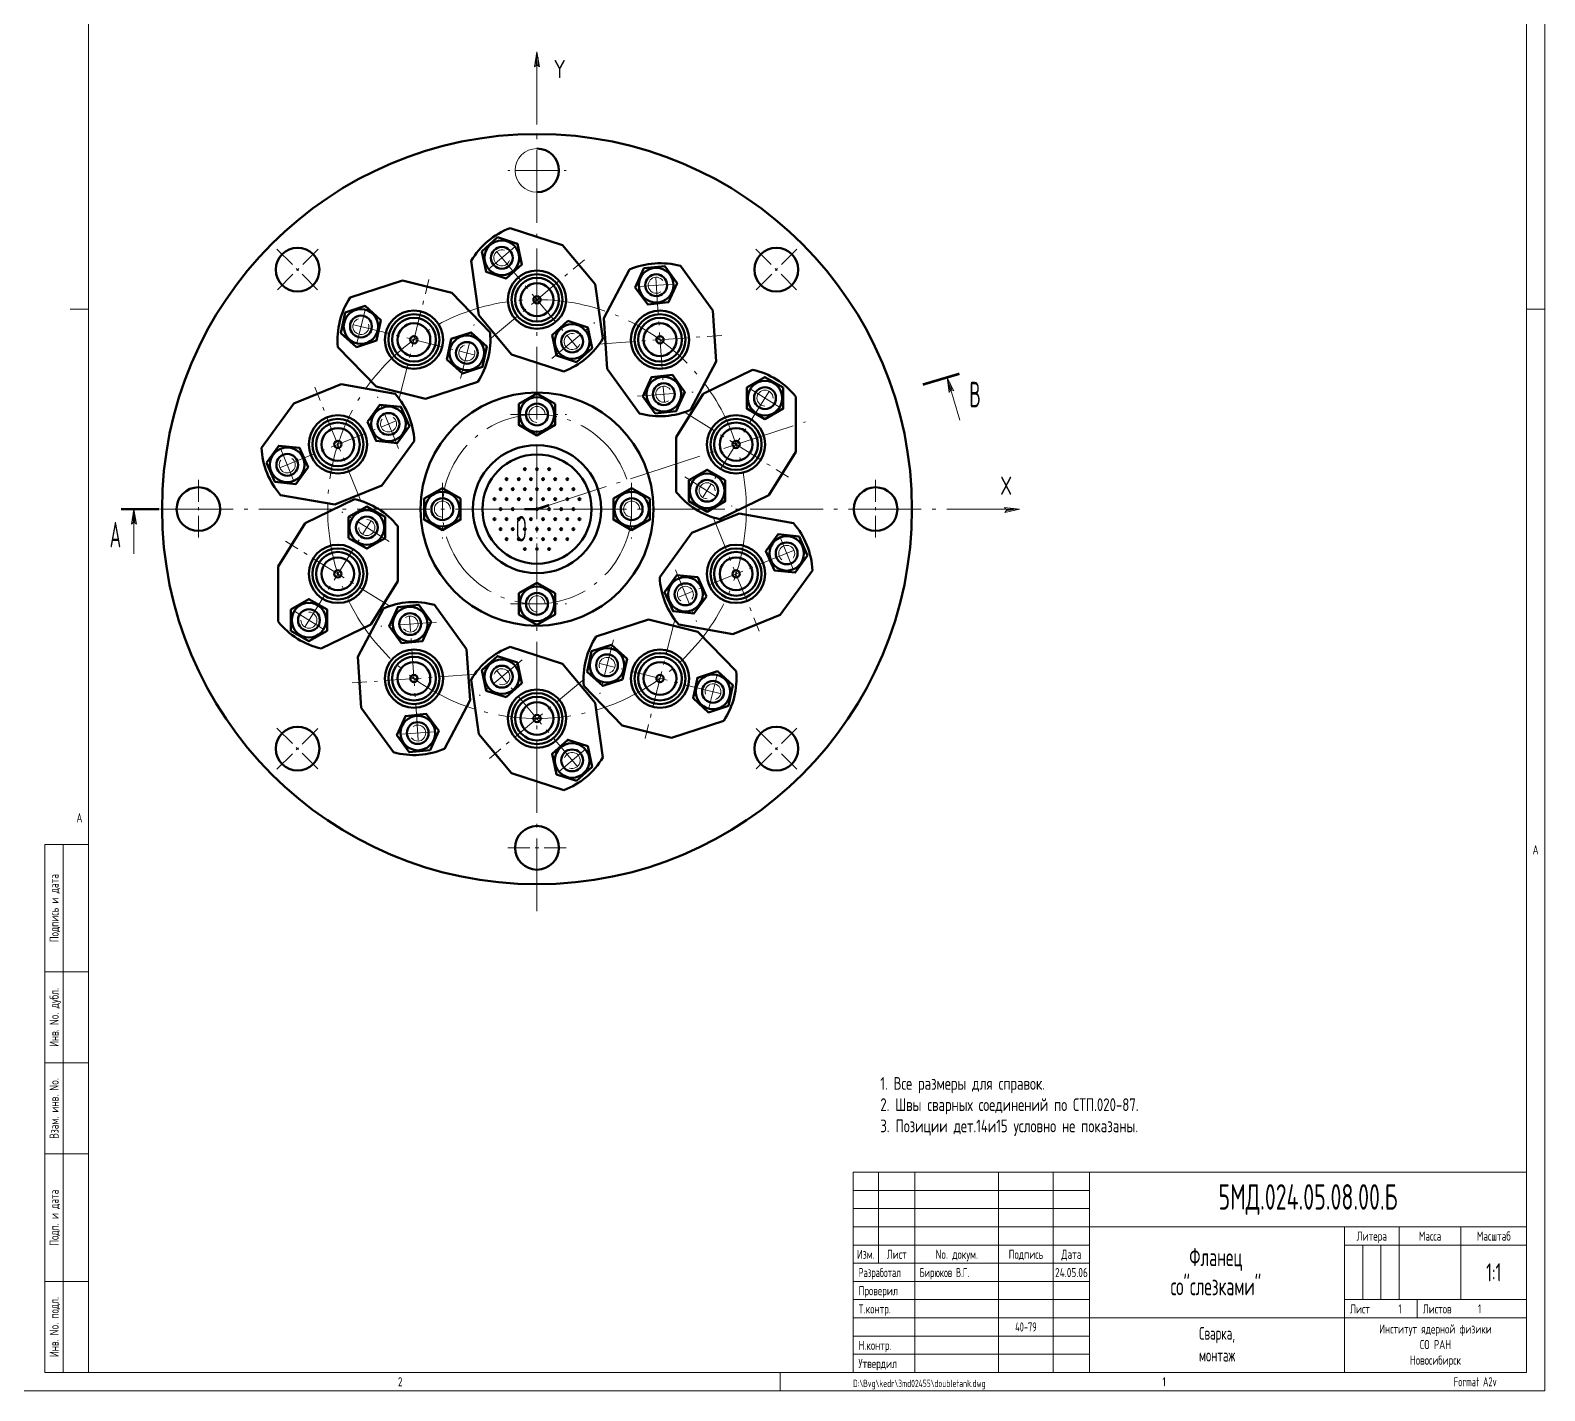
# Model space of a CAD drawing. Extents: x -414 to 4851, y -2165 to 1761.
# Drawn here: x 4435.1 to 4851.1, y 1166.8 to 1540.3 of the extents above; entities that cross this region are included whole.
import ezdxf
from ezdxf.enums import TextEntityAlignment as Align

# ---------------------------------------------------------------- set-up
doc = ezdxf.new("R2010")
doc.units = 0
for name, pattern in [('S-P10', [15, 10, -2, 1, -2]), ('S-P20', [27, 20, -3, 1, -3]), ('S-P6', [9.8, 6, -1.5, 0.8, -1.5])]:
    doc.linetypes.add(name, pattern=pattern)
for name, color, linetype, lineweight in [('1', 9, 'CONTINUOUS', 20), ('2', 2, 'CONTINUOUS', 50), ('DIM', 4, 'CONTINUOUS', 20), ('TR', 3, 'CONTINUOUS', 20)]:
    doc.layers.add(name, color=color, linetype=linetype, lineweight=lineweight)
doc.styles.add('SIMPLEX', font='simplex.shx', dxfattribs={"width": 0.7})

# ---------------------------------------------------------------- blocks, each defined once
blk = doc.blocks.new('SHTAMP1')
at = {"layer": 'DIM', "color": 2}
for p, q in [((-185, 55), (0, 55)), ((-185, 55), (-185, 0)), ((-178, 55), (-178, 30)), ((-168, 55), (-168, 0)), ((-145, 55), (-145, 0)), ((-130, 55), (-130, 0)), ((-120, 55), (-120, 0)), ((-120, 40), (0, 40)), ((-50, 40), (-50, 0)), ((-35, 40), (-35, 20)), ((-18, 40), (-18, 20)), ((-185, 35), (-120, 35)), ((-50, 35), (0, 35)), ((-185, 30), (-120, 30)), ((-50, 20), (0, 20)), ((-30, 20), (-30, 15)), ((-120, 15), (0, 15))]:
    blk.add_line(p, q, dxfattribs=at)
at = {"layer": 'DIM'}
for p, q in [((-185, 50), (-120, 50)), ((-185, 45), (-120, 45)), ((-185, 40), (-120, 40)), ((-45, 35), (-45, 20)), ((-40, 35), (-40, 20)), ((-185, 25), (-120, 25)), ((-185, 20), (-120, 20)), ((-185, 15), (-120, 15)), ((-185, 10), (-120, 10)), ((-185, 5), (-120, 5))]:
    blk.add_line(p, q, dxfattribs=at)
at = {"layer": 'DIM', "style": 'SIMPLEX', "width": 0.6}
blk.add_text('1', height=2.5, dxfattribs=at).set_placement((-35.18, 16.2))
at = {"layer": 'DIM', "style": 'SIMPLEX', "width": 0.6, "flags": 8}
blk.add_attdef('ОБОЗНАЧЕНИЕ2', text='', height=7, dxfattribs=at).set_placement((-117, 60), align=Align.MIDDLE)
at = {"layer": 'DIM', "style": 'SIMPLEX', "width": 0.6}
for tag, height, p in [('ОБОЗНАЧЕНИЕ', 7, (-60, 47.5)), ('МАСШТАБ', 5, (-9, 27.5))]:
    blk.add_attdef(tag, text='', height=height, dxfattribs=at).set_placement(p, align=Align.MIDDLE)
at = {"layer": 'DIM', "style": 'SIMPLEX', "width": 0.910843}
blk.add_attdef('ДАТА', text='', height=2.5, dxfattribs=at).set_placement((-129.5, 26.2), (-120.5, 26.2), align=Align.FIT)
at = {"layer": 'DIM', "style": 'SIMPLEX', "width": 0.6}
for tag, p in [('ЛИСТОВ', (-13.32, 16.2)), ('FORMAT', (-20, -3.8))]:
    blk.add_attdef(tag, p, '', height=2.5, dxfattribs=at)
blk.add_attdef('ТЕЛЕФОН', text='', height=2.5, dxfattribs=at).set_placement((-137.5, 12.5), align=Align.MIDDLE_CENTER)
at = {"layer": 'TR', "style": 'SIMPLEX', "width": 0.7}
for s, p in [('Литера', (-42.5, 36.2)), ('Масса', (-26.5, 36.2)), ('Масштаб', (-9, 36.2)), ('Изм.', (-181.5, 31.2)), ('Лист', (-173, 31.2)), ('No. докум.', (-156.5, 31.2)), ('Подпись', (-137.5, 31.2)), ('Дата', (-125, 31.2)), ('Институт ядерной физики', (-25, 10.7)), ('СО РАН', (-25, 6.42)), ('Новосибирск', (-25, 2.13))]:
    blk.add_text(s, height=2.5, dxfattribs=at).set_placement(p, align=Align.CENTER)
at = {"layer": 'TR', "style": 'SIMPLEX'}
for s, width, p in [('Разработал', 0.6, (-183.5, 26.2)), ('Проверил', 0.7, (-183.5, 21.2)), ('T.контр.', 0.7, (-183.5, 16.2)), ('Лист', 0.7, (-48.5, 16.2)), ('Листов', 0.7, (-28.5, 16.2)), ('Н.контр.', 0.7, (-183.5, 6.2)), ('Утвердил', 0.7, (-183.5, 1.2))]:
    blk.add_text(s, height=2.5, dxfattribs=dict(at, width=width)).set_placement(p)
at = {"layer": 'TR', "style": 'SIMPLEX', "width": 0.6}
for tag, height, p in [('НАИМЕНОВАНИЕ', 5, (-85.35, 29.2)), ('НАИМЕНОВАНИЕ2', 5, (-85.35, 21.2)), ('МАТЕРИАЛ', 3.5, (-85, 9)), ('СОРТАМЕНТ', 3.5, (-85, 3))]:
    blk.add_attdef(tag, text='', height=height, dxfattribs=at).set_placement(p, align=Align.CENTER)
for tag, p, height in [('РАЗРАБОТАЛ', (-166.7, 26.2), 2.5), ('ПРОВЕРИЛ', (-166.7, 21.2), 2.5), ('НОРМОКОНТРОЛЬ', (-166.7, 6.2), 2.5), ('УТВЕРДИЛ', (-166.7, 1.2), 2.5), ('ФАЙЛ', (-185, -4), 2)]:
    blk.add_attdef(tag, p, '', height=height, dxfattribs=at)
blk = doc.blocks.new('STREL')
at = {"layer": 'DIM'}
for p, q in [((0, 0), (1.17, 0.2)), ((1.17, -0.2), (0, 0)), ((0, 0), (3.5, 0)), ((0.44, 0.08), (1.06, 0.08)), ((1.17, 0.2), (1, 0)), ((1, 0), (1.17, -0.2)), ((0.44, -0.07), (1.06, -0.07))]:
    blk.add_line(p, q, dxfattribs=at)
blk = doc.blocks.new('LEADR')
at = {"layer": 'DIM'}
for p, q in [((-1.17, 0.2), (0, 0)), ((-1, 0), (-1.17, 0.2)), ((0, 0), (-1.17, -0.2)), ((-0.44, 0.07), (-1.06, 0.07)), ((0, 0), (-1, 0)), ((-1.17, -0.2), (-1, 0)), ((-0.44, -0.08), (-1.06, -0.08))]:
    blk.add_line(p, q, dxfattribs=at)

msp = doc.modelspace()

# ---------------------------------------------------------------- linework, layer by layer
at = {"layer": '1', "linetype": 'S-P20'}
for p, q in [((4574.31, 1298.41), (4574.31, 1523.45)), ((4574.31, 1408.81), (4648.03, 1432.76)), ((4706.88, 1408.81), (4463.58, 1408.81))]:
    msp.add_line(p, q, dxfattribs=at)
at = {"layer": '1', "linetype": 'S-P6'}
for p, q in [((4574.31, 1501.81), (4566.31, 1501.81)), ((4574.31, 1501.81), (4582.31, 1501.81)), ((4514.2, 1480.23), (4502.89, 1468.91)), ((4502.89, 1480.23), (4514.2, 1468.91)), ((4634.41, 1480.23), (4645.72, 1468.91)), ((4645.72, 1480.23), (4634.41, 1468.91)), ((4481.31, 1416.81), (4481.31, 1400.81)), ((4667.31, 1416.81), (4667.31, 1400.81)), ((4502.89, 1348.7), (4514.2, 1337.39)), ((4502.89, 1337.39), (4514.2, 1348.7)), ((4645.72, 1348.7), (4634.41, 1337.39)), ((4645.72, 1337.39), (4634.41, 1348.7)), ((4566.31, 1315.81), (4574.31, 1315.81)), ((4582.31, 1315.81), (4574.31, 1315.81))]:
    msp.add_line(p, q, dxfattribs=at)
at = {"layer": '1', "linetype": 'S-P10'}
for p, q in [((4561.01, 1474.73), (4568.25, 1480.81)), ((4561.28, 1455.38), (4587.33, 1477.24)), ((4563.38, 1479.33), (4585.23, 1453.29)), ((4536.4, 1438.83), (4544.62, 1471.82)), ((4602.3, 1469.96), (4611.73, 1470.62)), ((4606.92, 1472.29), (4609.29, 1438.37)), ((4524.8, 1454.33), (4527.09, 1463.5)), ((4524.01, 1459.44), (4557, 1451.21)), ((4553.31, 1444.66), (4557.02, 1459.53)), ((4578.39, 1450.16), (4590.13, 1460.01)), ((4591.14, 1454.14), (4625.06, 1456.51)), ((4525.99, 1410.82), (4513.25, 1442.34)), ((4536.24, 1425.48), (4530.5, 1439.68)), ((4601.92, 1439.86), (4617.2, 1440.93)), ((4638, 1440.99), (4619.98, 1412.16)), ((4632.89, 1441.83), (4640.91, 1436.82)), ((4614.57, 1435.59), (4643.41, 1417.57)), ((4503.86, 1420.21), (4535.38, 1432.95)), ((4567.06, 1434.81), (4582.38, 1434.81)), ((4507.5, 1416.53), (4503.96, 1425.3)), ((4548.31, 1416.06), (4548.31, 1400.74)), ((4574.31, 1416.06), (4574.31, 1400.74)), ((4600.31, 1416.06), (4600.31, 1400.74)), ((4614.9, 1417.7), (4627.89, 1409.58)), ((4533.72, 1399.92), (4520.73, 1408.04)), ((4567.06, 1408.81), (4582.38, 1408.81)), ((4622.62, 1406.8), (4635.36, 1375.28)), ((4510.61, 1376.62), (4528.63, 1405.46)), ((4534.04, 1382.03), (4505.2, 1400.05)), ((4641.11, 1401.08), (4644.65, 1392.32)), ((4644.75, 1397.41), (4613.23, 1384.67)), ((4612.37, 1392.14), (4618.11, 1377.94)), ((4567.06, 1382.81), (4582.38, 1382.81)), ((4515.72, 1375.79), (4507.7, 1380.8)), ((4546.69, 1377.76), (4531.41, 1376.69)), ((4541.69, 1345.33), (4539.32, 1379.25)), ((4612.22, 1378.79), (4603.99, 1345.8)), ((4595.3, 1372.95), (4591.6, 1358.09)), ((4570.22, 1367.46), (4558.48, 1357.61)), ((4624.6, 1358.18), (4591.61, 1366.4)), ((4557.47, 1363.48), (4523.55, 1361.1)), ((4587.33, 1362.24), (4561.28, 1340.38)), ((4585.23, 1338.29), (4563.38, 1364.33)), ((4623.81, 1363.29), (4621.53, 1354.12)), ((4546.31, 1347.66), (4536.88, 1347)), ((4587.6, 1342.89), (4580.36, 1336.81))]:
    msp.add_line(p, q, dxfattribs=at)
at = {"layer": '1', "linetype": 'S-P20'}
for radius in [57.5, 26]:
    msp.add_circle((4574.31, 1408.81), radius, dxfattribs=at)
at = {"layer": '1'}
for centre, radius, start, end in [((4574.31, 1501.81), 6, 90, 270), ((4564.66, 1477.8), 2.2, 72, 342), ((4607.06, 1470.29), 2.2, 36, 306), ((4525.95, 1458.96), 2.2, 108, 18), ((4583.95, 1454.82), 2.2, 72, 342), ((4555.06, 1451.7), 2.2, 108, 18), ((4609.15, 1440.36), 2.2, 36, 306), ((4636.94, 1439.3), 2.2, 0, 270), ((4574.31, 1434.81), 2.2, 0, 270), ((4533.53, 1432.2), 2.2, 144, 54), ((4505.71, 1420.96), 2.2, 144, 54), ((4621.04, 1413.86), 2.2, 0, 270), ((4548.31, 1408.81), 2.2, 0, 270), ((4600.31, 1408.81), 2.2, 0, 270), ((4527.57, 1403.76), 2.2, 180, 90), ((4642.9, 1396.66), 2.2, 324, 234), ((4615.08, 1385.42), 2.2, 324, 234), ((4574.31, 1382.81), 2.2, 0, 270), ((4511.67, 1378.32), 2.2, 180, 90), ((4539.46, 1377.25), 2.2, 216, 126), ((4564.66, 1362.8), 2.2, 252, 162), ((4593.55, 1365.92), 2.2, 288, 198), ((4622.66, 1358.66), 2.2, 288, 198), ((4541.55, 1347.33), 2.2, 216, 126), ((4583.95, 1339.82), 2.2, 252, 162)]:
    msp.add_arc(centre, radius, start, end, dxfattribs=at)
at = {"layer": '2'}
for p, q in [((4581.3, 1481.31), (4566.94, 1485.98)), ((4581.3, 1481.31), (4590.3, 1470.59)), ((4558.32, 1462.03), (4556.22, 1476.98)), ((4592.65, 1461.26), (4599.74, 1474.59)), ((4622.58, 1463.36), (4613.71, 1475.57)), ((4537.35, 1471.58), (4522.99, 1466.91)), ((4537.35, 1471.58), (4550.93, 1468.19)), ((4590.3, 1470.59), (4592.39, 1455.64)), ((4550.93, 1468.19), (4561.41, 1457.33)), ((4558.32, 1462.03), (4567.31, 1451.3)), ((4592.65, 1461.26), (4593.63, 1447.3)), ((4622.58, 1463.36), (4623.56, 1449.39)), ((4530.09, 1442.47), (4519.6, 1453.32)), ((4567.31, 1451.3), (4581.67, 1446.64)), ((4623.56, 1449.39), (4616.47, 1436.06)), ((4543.67, 1439.08), (4558.03, 1443.75)), ((4593.63, 1447.3), (4602.5, 1435.09)), ((4619.98, 1440.46), (4633.55, 1447.08)), ((4507.51, 1437.86), (4520.49, 1443.11)), ((4520.49, 1443.11), (4535.36, 1440.48)), ((4530.09, 1442.47), (4543.67, 1439.08)), ((4619.98, 1440.46), (4612.56, 1428.59)), ((4645.42, 1424.56), (4645.42, 1439.66)), ((4507.51, 1437.86), (4498.64, 1425.65)), ((4531.73, 1415.29), (4540.6, 1427.5)), ((4612.56, 1428.59), (4612.56, 1413.5)), ((4645.42, 1424.56), (4638, 1412.69)), ((4518.75, 1410.05), (4531.73, 1415.29)), ((4518.75, 1410.05), (4503.89, 1412.67)), ((4510.61, 1404.93), (4524.18, 1411.54)), ((4638, 1412.69), (4624.44, 1406.08)), ((4629.86, 1407.57), (4616.88, 1402.33)), ((4629.86, 1407.57), (4644.73, 1404.95)), ((4503.19, 1393.05), (4510.61, 1404.93)), ((4536.05, 1389.03), (4536.05, 1404.12)), ((4616.88, 1402.33), (4608.01, 1390.11)), ((4503.19, 1393.05), (4503.19, 1377.96)), ((4641.1, 1379.75), (4649.97, 1391.97)), ((4528.63, 1377.16), (4536.05, 1389.03)), ((4525.06, 1368.23), (4532.14, 1381.55)), ((4554.98, 1370.32), (4546.11, 1382.53)), ((4528.63, 1377.16), (4515.06, 1370.54)), ((4604.94, 1378.54), (4590.59, 1373.87)), ((4618.52, 1375.15), (4604.94, 1378.54)), ((4628.12, 1374.51), (4613.26, 1377.13)), ((4641.1, 1379.75), (4628.12, 1374.51)), ((4618.52, 1375.15), (4629.01, 1364.29)), ((4555.96, 1356.35), (4554.98, 1370.32)), ((4581.3, 1366.31), (4566.94, 1370.98)), ((4526.03, 1354.26), (4525.06, 1368.23)), ((4590.3, 1355.59), (4581.3, 1366.31)), ((4558.32, 1347.03), (4556.22, 1361.98)), ((4555.96, 1356.35), (4548.87, 1343.03)), ((4597.68, 1349.43), (4587.2, 1360.29)), ((4526.03, 1354.26), (4534.91, 1342.05)), ((4590.3, 1355.59), (4592.39, 1340.64)), ((4611.27, 1346.04), (4597.68, 1349.43)), ((4611.27, 1346.04), (4625.62, 1350.71)), ((4567.31, 1336.3), (4558.32, 1347.03)), ((4567.31, 1336.3), (4581.67, 1331.64))]:
    msp.add_line(p, q, dxfattribs=at)
at = {"layer": '2', "flags": 128}
for points in [[(4563.46, 1483.45), (4559.17, 1479.58), (4560.37, 1473.94), (4565.86, 1472.15), (4570.16, 1476.02), (4568.95, 1481.66)], [(4609.41, 1475.56), (4603.66, 1474.96), (4601.32, 1469.69), (4604.71, 1465.02), (4610.45, 1465.62), (4612.8, 1470.89)], [(4521.66, 1462.82), (4520.46, 1457.17), (4524.75, 1453.31), (4530.24, 1455.09), (4531.44, 1460.74), (4527.15, 1464.6)], [(4582.75, 1460.47), (4578.46, 1456.6), (4579.66, 1450.95), (4585.15, 1449.17), (4589.44, 1453.03), (4588.24, 1458.68)], [(4550.77, 1455.56), (4549.57, 1449.91), (4553.86, 1446.05), (4559.35, 1447.84), (4560.55, 1453.48), (4556.26, 1457.35)], [(4611.5, 1445.64), (4605.76, 1445.03), (4603.41, 1439.76), (4606.8, 1435.09), (4612.54, 1435.69), (4614.89, 1440.97)], [(4641.94, 1442.18), (4636.94, 1445.07), (4631.94, 1442.18), (4631.94, 1436.41), (4636.94, 1433.52), (4641.94, 1436.41)], [(4579.31, 1437.7), (4574.31, 1440.58), (4569.31, 1437.7), (4569.31, 1431.92), (4574.31, 1429.04), (4579.31, 1431.92)], [(4527.79, 1432.8), (4530.13, 1427.53), (4535.88, 1426.92), (4539.27, 1431.59), (4536.92, 1436.87), (4531.18, 1437.47)], [(4499.97, 1421.56), (4502.32, 1416.29), (4508.06, 1415.68), (4511.45, 1420.35), (4509.11, 1425.63), (4503.36, 1426.23)], [(4626.04, 1416.74), (4621.04, 1419.63), (4616.04, 1416.74), (4616.04, 1410.97), (4621.04, 1408.08), (4626.04, 1410.97)], [(4553.31, 1411.7), (4548.31, 1414.58), (4543.31, 1411.7), (4543.31, 1405.92), (4548.31, 1403.04), (4553.31, 1405.92)], [(4605.31, 1411.7), (4600.31, 1414.58), (4595.31, 1411.7), (4595.31, 1405.92), (4600.31, 1403.04), (4605.31, 1405.92)], [(4522.57, 1400.87), (4527.57, 1397.99), (4532.57, 1400.87), (4532.57, 1406.65), (4527.57, 1409.53), (4522.57, 1406.65)], [(4648.64, 1396.06), (4646.29, 1401.33), (4640.55, 1401.93), (4637.16, 1397.26), (4639.51, 1391.99), (4645.25, 1391.38)], [(4620.83, 1384.82), (4618.48, 1390.09), (4612.74, 1390.7), (4609.34, 1386.02), (4611.69, 1380.75), (4617.43, 1380.15)], [(4579.31, 1385.7), (4574.31, 1388.58), (4569.31, 1385.7), (4569.31, 1379.92), (4574.31, 1377.04), (4579.31, 1379.92)], [(4506.67, 1375.43), (4511.67, 1372.55), (4516.67, 1375.43), (4516.67, 1381.21), (4511.67, 1384.09), (4506.67, 1381.21)], [(4537.11, 1371.98), (4542.86, 1372.58), (4545.2, 1377.86), (4541.81, 1382.53), (4536.07, 1381.92), (4533.72, 1376.65)], [(4597.84, 1362.06), (4599.04, 1367.7), (4594.75, 1371.57), (4589.26, 1369.78), (4588.06, 1364.13), (4592.35, 1360.27)], [(4565.86, 1357.15), (4570.16, 1361.02), (4568.95, 1366.66), (4563.46, 1368.45), (4559.17, 1364.58), (4560.37, 1358.94)], [(4626.95, 1354.8), (4628.15, 1360.45), (4623.86, 1364.31), (4618.37, 1362.52), (4617.17, 1356.88), (4621.46, 1353.01)], [(4539.21, 1342.05), (4544.95, 1342.66), (4547.3, 1347.93), (4543.9, 1352.6), (4538.16, 1352), (4535.81, 1346.72)], [(4585.15, 1334.17), (4589.44, 1338.03), (4588.24, 1343.68), (4582.75, 1345.47), (4578.46, 1341.6), (4579.66, 1335.95)]]:
    msp.add_lwpolyline(points, close=True, dxfattribs=at)
at = {"layer": '2'}
for centre, radius in [((4574.31, 1408.81), 103), ((4564.66, 1477.8), 4.75), ((4508.54, 1474.57), 6), ((4564.66, 1477.8), 3), ((4640.07, 1474.57), 6), ((4574.31, 1466.31), 8), ((4574.31, 1466.31), 7), ((4607.06, 1470.29), 4.75), ((4607.06, 1470.29), 3), ((4574.31, 1466.31), 6), ((4574.31, 1466.31), 4.5), ((4574.31, 1466.31), 1), ((4525.95, 1458.96), 4.75), ((4525.95, 1458.96), 3), ((4540.51, 1455.33), 8), ((4540.51, 1455.33), 7), ((4540.51, 1455.33), 6), ((4608.1, 1455.33), 8), ((4608.1, 1455.33), 7), ((4608.1, 1455.33), 6), ((4540.51, 1455.33), 4.5), ((4540.51, 1455.33), 1), ((4555.06, 1451.7), 4.75), ((4583.95, 1454.82), 4.75), ((4583.95, 1454.82), 3), ((4608.1, 1455.33), 4.5), ((4608.1, 1455.33), 1), ((4555.06, 1451.7), 3), ((4609.15, 1440.36), 4.75), ((4636.94, 1439.3), 4.75), ((4574.31, 1408.81), 32), ((4574.31, 1434.81), 4.75), ((4609.15, 1440.36), 3), ((4636.94, 1439.3), 3), ((4533.53, 1432.2), 4.75), ((4574.31, 1434.81), 3), ((4519.62, 1426.58), 8), ((4519.62, 1426.58), 7), ((4519.62, 1426.58), 6), ((4519.62, 1426.58), 4.5), ((4533.53, 1432.2), 3), ((4628.99, 1426.58), 8), ((4628.99, 1426.58), 7), ((4628.99, 1426.58), 6), ((4628.99, 1426.58), 4.5), ((4519.62, 1426.58), 1), ((4628.99, 1426.58), 1), ((4505.71, 1420.96), 4.75), ((4505.71, 1420.96), 3), ((4574.31, 1408.81), 17.6), ((4574.31, 1408.81), 15), ((4570.97, 1419.78), 0.25), ((4574.31, 1419.78), 0.25), ((4577.64, 1419.78), 0.25), ((4621.04, 1413.86), 4.75), ((4481.31, 1408.81), 6), ((4564.31, 1414.29), 0.25), ((4565.97, 1417.03), 0.25), ((4567.64, 1414.29), 0.25), ((4569.31, 1417.03), 0.25), ((4570.97, 1414.29), 0.25), ((4572.64, 1417.03), 0.25), ((4574.31, 1414.29), 0.25), ((4575.97, 1417.03), 0.25), ((4577.64, 1414.29), 0.25), ((4579.31, 1417.03), 0.25), ((4580.97, 1414.29), 0.25), ((4582.64, 1417.03), 0.25), ((4584.31, 1414.29), 0.25), ((4621.04, 1413.86), 3), ((4667.31, 1408.81), 6), ((4548.31, 1408.81), 4.75), ((4548.31, 1408.81), 3), ((4562.64, 1411.55), 0.25), ((4565.97, 1411.55), 0.25), ((4569.31, 1411.55), 0.25), ((4572.64, 1411.55), 0.25), ((4575.97, 1411.55), 0.25), ((4579.31, 1411.55), 0.25), ((4582.64, 1411.55), 0.25), ((4585.97, 1411.55), 0.25), ((4600.31, 1408.81), 4.75), ((4600.31, 1408.81), 3), ((4527.57, 1403.76), 4.75), ((4527.57, 1403.76), 3), ((4562.64, 1406.07), 0.25), ((4564.31, 1408.81), 0.25), ((4565.97, 1406.07), 0.25), ((4567.64, 1408.81), 0.25), ((4569.31, 1406.07), 0.25), ((4572.64, 1406.07), 0.25), ((4574.31, 1408.81), 0.25), ((4575.97, 1406.07), 0.25), ((4577.64, 1408.81), 0.25), ((4579.31, 1406.07), 0.25), ((4580.97, 1408.81), 0.25), ((4582.64, 1406.07), 0.25), ((4584.31, 1408.81), 0.25), ((4585.97, 1406.07), 0.25), ((4564.31, 1403.33), 0.25), ((4567.64, 1403.33), 0.25), ((4570.97, 1403.33), 0.25), ((4574.31, 1403.33), 0.25), ((4577.64, 1403.33), 0.25), ((4580.97, 1403.33), 0.25), ((4584.31, 1403.33), 0.25), ((4519.62, 1391.04), 8), ((4519.62, 1391.04), 7), ((4565.97, 1400.58), 0.25), ((4569.31, 1400.58), 0.25), ((4570.97, 1397.84), 0.25), ((4572.64, 1400.58), 0.25), ((4574.31, 1397.84), 0.25), ((4575.97, 1400.58), 0.25), ((4577.64, 1397.84), 0.25), ((4579.31, 1400.58), 0.25), ((4582.64, 1400.58), 0.25), ((4628.99, 1391.04), 8), ((4628.99, 1391.04), 7), ((4642.9, 1396.66), 4.75), ((4642.9, 1396.66), 3), ((4519.62, 1391.04), 6), ((4519.62, 1391.04), 4.5), ((4628.99, 1391.04), 6), ((4628.99, 1391.04), 4.5), ((4519.62, 1391.04), 1), ((4615.08, 1385.42), 4.75), ((4628.99, 1391.04), 1), ((4574.31, 1382.81), 4.75), ((4574.31, 1382.81), 3), ((4615.08, 1385.42), 3), ((4511.67, 1378.32), 4.75), ((4511.67, 1378.32), 3), ((4539.46, 1377.25), 4.75), ((4539.46, 1377.25), 3), ((4540.51, 1362.29), 8), ((4540.51, 1362.29), 7), ((4593.55, 1365.92), 4.75), ((4593.55, 1365.92), 3), ((4608.1, 1362.29), 8), ((4608.1, 1362.29), 7), ((4540.51, 1362.29), 6), ((4540.51, 1362.29), 4.5), ((4564.66, 1362.8), 4.75), ((4564.66, 1362.8), 3), ((4608.1, 1362.29), 6), ((4608.1, 1362.29), 4.5), ((4540.51, 1362.29), 1), ((4608.1, 1362.29), 1), ((4622.66, 1358.66), 4.75), ((4622.66, 1358.66), 3), ((4574.31, 1351.31), 8), ((4574.31, 1351.31), 7), ((4574.31, 1351.31), 6), ((4541.55, 1347.33), 4.75), ((4574.31, 1351.31), 4.5), ((4574.31, 1351.31), 1), ((4508.54, 1343.05), 6), ((4541.55, 1347.33), 3), ((4640.07, 1343.05), 6), ((4583.95, 1339.82), 4.75), ((4583.95, 1339.82), 3)]:
    msp.add_circle(centre, radius, dxfattribs=at)
for centre, radius, start, end in [((4574.31, 1501.81), 6, 270, 90), ((4574.31, 1466.31), 21, 110.5288, 149.4712), ((4608.1, 1455.33), 21, 74.5288, 113.4712), ((4540.51, 1455.33), 21, 146.5288, 185.4712), ((4540.51, 1455.33), 21, 326.5288, 5.4712), ((4574.31, 1466.31), 21, 290.5288, 329.4712), ((4628.99, 1426.58), 21, 38.5288, 77.4712), ((4519.62, 1426.58), 21, 2.5288, 41.4712), ((4608.1, 1455.33), 21, 254.5288, 293.4712), ((4519.62, 1426.58), 21, 182.5288, 221.4712), ((4519.62, 1391.04), 21, 38.5288, 77.4712), ((4628.99, 1426.58), 21, 218.5288, 257.4712), ((4628.99, 1391.04), 21, 2.5288, 41.4712), ((4628.99, 1391.04), 21, 182.5288, 221.4712), ((4540.51, 1362.29), 21, 74.5288, 113.4712), ((4519.62, 1391.04), 21, 218.5288, 257.4712), ((4608.1, 1362.29), 21, 146.5288, 185.4712), ((4574.31, 1351.31), 21, 110.5288, 149.4712), ((4608.1, 1362.29), 21, 326.5288, 5.4712), ((4540.51, 1362.29), 21, 254.5288, 293.4712), ((4574.31, 1351.31), 21, 290.5288, 329.4712), ((4574.31, 1315.81), 6, 90, 270), ((4574.31, 1315.81), 6, 270, 90)]:
    msp.add_arc(centre, radius, start, end, dxfattribs=at)
at = {"layer": 'DIM'}
for p, q in [((4574.31, 1534.35), (4574.31, 1523.45)), ((4451.12, 1463.75), (4446.12, 1463.75)), ((4846.12, 1463.75), (4851.12, 1463.75)), ((4641.12, 1171.75), (4641.12, 1166.75))]:
    msp.add_line(p, q, dxfattribs=at)
at = {"layer": 'DIM', "color": 2}
for p, q in [((4439.12, 1171.75), (4439.12, 1316.75)), ((4451.12, 1316.75), (4439.12, 1316.75)), ((4444.12, 1171.75), (4444.12, 1316.75)), ((4451.12, 1281.75), (4439.12, 1281.75)), ((4451.12, 1256.75), (4439.12, 1256.75)), ((4451.12, 1231.75), (4439.12, 1231.75)), ((4451.12, 1196.75), (4439.12, 1196.75)), ((4451.12, 1171.75), (4439.12, 1171.75))]:
    msp.add_line(p, q, dxfattribs=at)
at = {"layer": 'DIM'}
msp.add_lwpolyline([(4431.12, 1166.75), (4431.12, 1760.75), (4851.12, 1760.75), (4851.12, 1166.75)], close=True, dxfattribs=at)
at = {"layer": 'DIM', "color": 2}
msp.add_lwpolyline([(4451.12, 1171.75), (4451.12, 1755.75), (4846.12, 1755.75), (4846.12, 1171.75)], close=True, dxfattribs=at)
at = {"layer": 'DIM', "color": 2, "flags": 128}
msp.add_lwpolyline([(4690.36, 1445.98, 0.7, 0.7, 0), (4680.29, 1443.01, 0, 0, 0), (4680.29, 1443.01, 0, 0, 0)], format="xyseb", dxfattribs=at)
at = {"layer": 'DIM', "color": 2, "const_width": 0.7, "flags": 128}
for points in [[(4570.81, 1408.81), (4574.31, 1408.81), (4577.63, 1409.89)], [(4460.08, 1408.81), (4470.58, 1408.81)]]:
    msp.add_lwpolyline(points, dxfattribs=at)

# ---------------------------------------------------------------- block references
at = {"layer": 'DIM'}
ref = msp.add_blockref('SHTAMP1', (4846.12, 1171.75), dxfattribs=at)
ref.add_attrib('ФАЙЛ', 'D:\\Bvg\\kedr\\3md02455\\doubletank.dwg', (4661.12, 1167.75), dxfattribs={"layer": 'TR', "height": 2, "style": 'SIMPLEX', "width": 0.6})
ref.add_attrib('РАЗРАБОТАЛ', 'Бирюков В.Г.', (4679.42, 1197.95), dxfattribs={"layer": 'TR', "height": 2.5, "style": 'SIMPLEX', "width": 0.6})
ref.add_attrib('ТЕЛЕФОН', '40-79', dxfattribs={"height": 2.5, "style": 'SIMPLEX', "width": 0.6}).set_placement((4708.62, 1184.25), align=Align.MIDDLE_CENTER)
ref.add_attrib('ДАТА', '24.05.06', dxfattribs={"height": 2.5, "style": 'SIMPLEX', "width": 0.568421}).set_placement((4716.62, 1197.95), (4725.62, 1197.95), align=Align.FIT)
ref.add_attrib('ОБОЗНАЧЕНИЕ', '5МД.024.05.08.00.Б', dxfattribs={"height": 7, "style": 'SIMPLEX', "width": 0.6}).set_placement((4786.12, 1219.25), align=Align.MIDDLE)
ref.add_attrib('МАСШТАБ', '1:1', dxfattribs={"height": 5, "style": 'SIMPLEX', "width": 0.6}).set_placement((4837.12, 1199.25), align=Align.MIDDLE)
ref.add_attrib('НАИМЕНОВАНИЕ', 'Фланец', dxfattribs={"layer": 'TR', "height": 5, "style": 'SIMPLEX', "width": 0.6}).set_placement((4760.78, 1200.95), align=Align.CENTER)
ref.add_attrib('НАИМЕНОВАНИЕ2', 'со"слезками"', dxfattribs={"layer": 'TR', "height": 5, "style": 'SIMPLEX', "width": 0.6}).set_placement((4760.78, 1192.95), align=Align.CENTER)
ref.add_attrib('МАТЕРИАЛ', 'Сварка,', dxfattribs={"layer": 'TR', "height": 3.5, "style": 'SIMPLEX', "width": 0.6}).set_placement((4761.12, 1180.75), align=Align.CENTER)
ref.add_attrib('СОРТАМЕНТ', 'монтаж', dxfattribs={"layer": 'TR', "height": 3.5, "style": 'SIMPLEX', "width": 0.6}).set_placement((4761.12, 1174.75), align=Align.CENTER)
ref.add_attrib('ЛИСТОВ', '1', (4832.8, 1187.95), dxfattribs={"height": 2.5, "style": 'SIMPLEX', "width": 0.6})
ref.add_attrib('FORMAT', 'Format A2v', (4826.12, 1167.95), dxfattribs={"height": 2.5, "style": 'SIMPLEX', "width": 0.6})
ref.add_attrib('ОБОЗНАЧЕНИЕ2', '5МД.024.05.08.00.Б', dxfattribs={"height": 7, "rotation": 90, "style": 'SIMPLEX', "width": 0.6, "flags": 8}).set_placement((4839.12, 1720.75), align=Align.MIDDLE)
at = {"layer": 'DIM', "xscale": 3.5, "yscale": 3.5, "zscale": 3.5}
for name, p, rotation in [('LEADR', (4574.31, 1534.35), 90), ('STREL', (4687, 1444.99), 286.4425721569012), ('STREL', (4463.58, 1408.81), 270), ('LEADR', (4706.88, 1408.81), 3.412164609800644)]:
    msp.add_blockref(name, p, dxfattribs=dict(at, rotation=rotation))

# ---------------------------------------------------------------- texts
at = {"layer": 'DIM', "style": 'SIMPLEX', "width": 0.7}
for s, p in [('Y', (4580.54, 1527.16)), ('X', (4703.19, 1412.75))]:
    msp.add_text(s, height=5, dxfattribs=at).set_placement(p, align=Align.CENTER)
at = {"layer": 'DIM', "style": 'SIMPLEX'}
for s, width, p, p2 in [('B', 0.675, (4693.08, 1436.77), (4696.23, 1436.77)), ('O', 0.590625, (4568.41, 1399.92), (4571.56, 1399.92)), ('A', 0.590625, (4456.93, 1398.31), (4460.08, 1398.31))]:
    msp.add_text(s, height=7, dxfattribs=dict(at, width=width)).set_placement(p, p2, align=Align.FIT)
at = {"layer": 'DIM', "style": 'SIMPLEX', "width": 0.7}
for p in [(4448.62, 1324.06), (4848.62, 1315.25)]:
    msp.add_text('A', height=2.5, dxfattribs=at).set_placement(p, align=Align.MIDDLE)
for s, p in [('Подпись и дата', (4442.92, 1299.25)), ('Инв. No. дубл.', (4442.92, 1269.25)), ('Взам. инв. No.', (4442.92, 1244.25)), ('Подп. и дата', (4442.92, 1214.25)), ('Инв. No. подл.', (4442.92, 1184.25))]:
    msp.add_text(s, height=2.5, rotation=90, dxfattribs=at).set_placement(p, align=Align.CENTER)
for s, p in [('2', (4536.12, 1167.95)), ('1', (4746.12, 1167.95))]:
    msp.add_text(s, height=2.5, dxfattribs=at).set_placement(p)
at = {"layer": 'TR', "insert": (4668.62, 1236.75), "char_height": 3.5, "width": 170, "attachment_point": 7, "style": 'SIMPLEX'}
msp.add_mtext('\\A1;1. Все размеры для справок.\\P2. Швы сварных соединений по СТП.020-87.\\P3. Позиции дет.14и15 условно не показаны.', dxfattribs=at)

doc.saveas('drawing.dxf')
